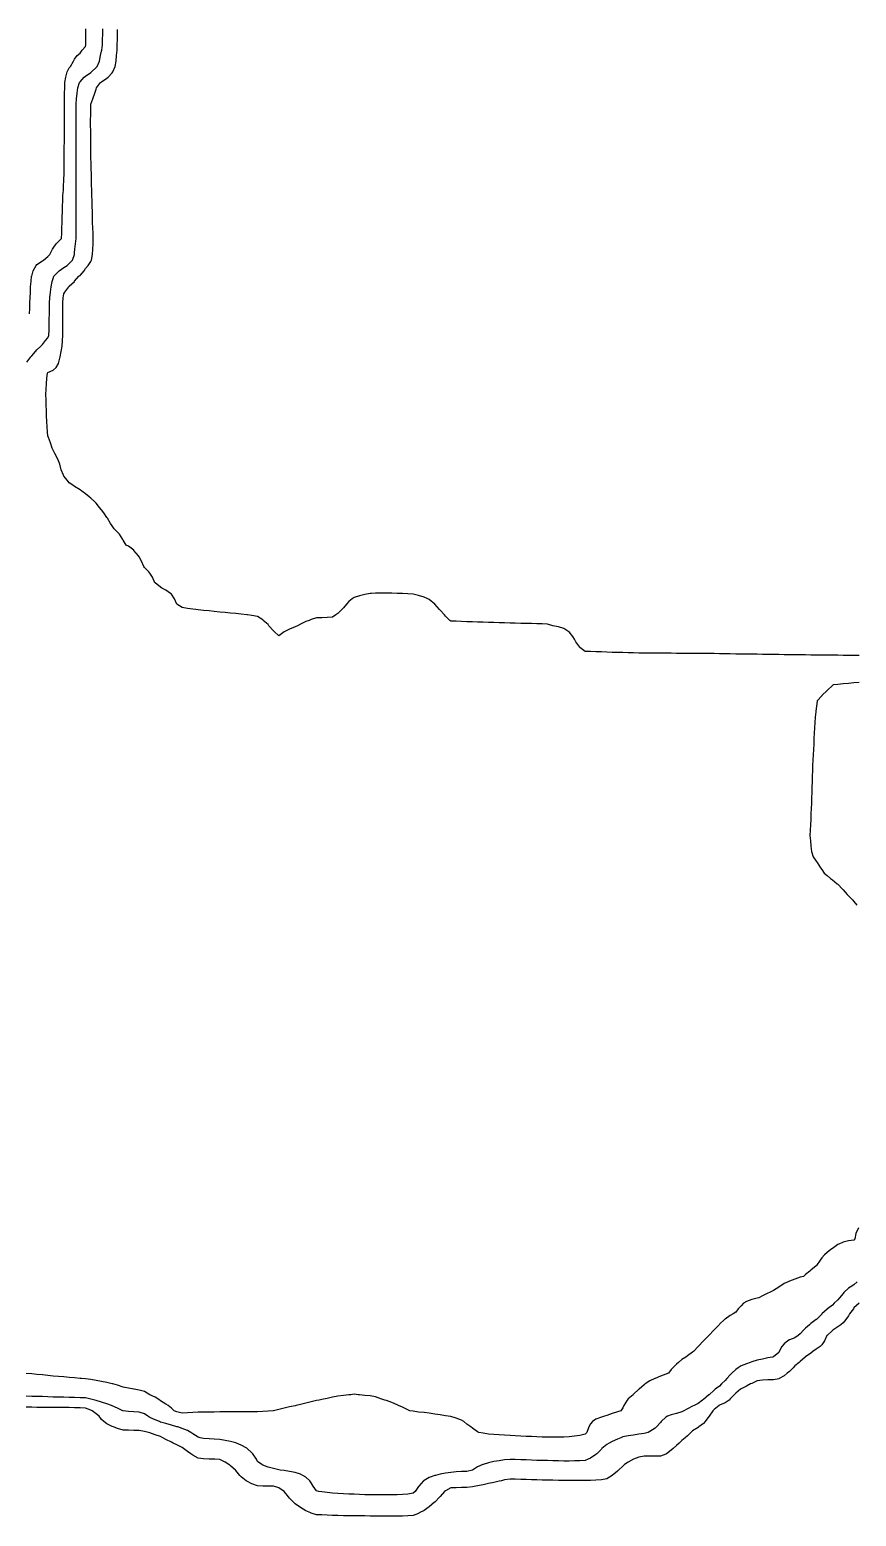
# Model space of a CAD drawing. Header units: inches. Extents: x -13671948.9 to -13671906.2, y 5686257.7 to 5686300.4.
# Drawn here: x -13671942.71 to -13671936.29, y 5686259.39 to 5686270.91 of the extents above; entities that cross this region are included whole.
import ezdxf

# ---------------------------------------------------------------- set-up
doc = ezdxf.new("R2010")
doc.units = ezdxf.units.IN
doc.header["$MEASUREMENT"] = 0

msp = doc.modelspace()

# ---------------------------------------------------------------- linework, layer by layer
for points in [[(-13671942.728, 5686268.337), (-13671942.698, 5686268.379), (-13671942.691, 5686268.386), (-13671942.661, 5686268.42), (-13671942.65, 5686268.432), (-13671942.619, 5686268.462), (-13671942.608, 5686268.474), (-13671942.583, 5686268.504), (-13671942.566, 5686268.527), (-13671942.557, 5686268.545), (-13671942.555, 5686268.587), (-13671942.555, 5686268.629), (-13671942.555, 5686268.67), (-13671942.554, 5686268.712), (-13671942.553, 5686268.754), (-13671942.552, 5686268.796), (-13671942.551, 5686268.837), (-13671942.546, 5686268.879), (-13671942.539, 5686268.921), (-13671942.532, 5686268.962), (-13671942.525, 5686268.987), (-13671942.519, 5686269.004), (-13671942.483, 5686269.041), (-13671942.477, 5686269.046), (-13671942.441, 5686269.07), (-13671942.416, 5686269.087), (-13671942.399, 5686269.101), (-13671942.374, 5686269.129), (-13671942.359, 5686269.171), (-13671942.358, 5686269.184), (-13671942.355, 5686269.213), (-13671942.35, 5686269.254), (-13671942.346, 5686269.296), (-13671942.347, 5686269.338), (-13671942.347, 5686269.379), (-13671942.347, 5686269.421), (-13671942.347, 5686269.463), (-13671942.347, 5686269.504), (-13671942.347, 5686269.546), (-13671942.347, 5686269.588), (-13671942.347, 5686269.629), (-13671942.347, 5686269.671), (-13671942.347, 5686269.713), (-13671942.347, 5686269.755), (-13671942.347, 5686269.796), (-13671942.347, 5686269.838), (-13671942.347, 5686269.88), (-13671942.347, 5686269.921), (-13671942.347, 5686269.963), (-13671942.347, 5686270.005), (-13671942.347, 5686270.046), (-13671942.347, 5686270.088), (-13671942.347, 5686270.13), (-13671942.347, 5686270.172), (-13671942.347, 5686270.213), (-13671942.347, 5686270.255), (-13671942.346, 5686270.297), (-13671942.346, 5686270.338), (-13671942.343, 5686270.38), (-13671942.339, 5686270.422), (-13671942.334, 5686270.463), (-13671942.321, 5686270.505), (-13671942.316, 5686270.512), (-13671942.283, 5686270.547), (-13671942.274, 5686270.554), (-13671942.233, 5686270.584), (-13671942.228, 5686270.589), (-13671942.191, 5686270.621), (-13671942.182, 5686270.63), (-13671942.166, 5686270.672), (-13671942.157, 5686270.714), (-13671942.149, 5686270.748), (-13671942.148, 5686270.755), (-13671942.142, 5686270.797), (-13671942.141, 5686270.839), (-13671942.14, 5686270.88), (-13671942.14, 5686270.922)], [(-13671942.707, 5686268.712), (-13671942.706, 5686268.754), (-13671942.705, 5686268.796), (-13671942.703, 5686268.837), (-13671942.701, 5686268.879), (-13671942.699, 5686268.921), (-13671942.696, 5686268.962), (-13671942.692, 5686269.004), (-13671942.691, 5686269.005), (-13671942.679, 5686269.046), (-13671942.656, 5686269.087), (-13671942.65, 5686269.095), (-13671942.608, 5686269.124), (-13671942.599, 5686269.129), (-13671942.566, 5686269.156), (-13671942.551, 5686269.171), (-13671942.53, 5686269.213), (-13671942.525, 5686269.221), (-13671942.501, 5686269.254), (-13671942.483, 5686269.274), (-13671942.459, 5686269.296), (-13671942.457, 5686269.338), (-13671942.456, 5686269.379), (-13671942.455, 5686269.421), (-13671942.454, 5686269.463), (-13671942.452, 5686269.504), (-13671942.451, 5686269.546), (-13671942.45, 5686269.588), (-13671942.448, 5686269.629), (-13671942.445, 5686269.671), (-13671942.443, 5686269.713), (-13671942.441, 5686269.738), (-13671942.441, 5686269.755), (-13671942.44, 5686269.796), (-13671942.44, 5686269.838), (-13671942.439, 5686269.88), (-13671942.439, 5686269.921), (-13671942.438, 5686269.963), (-13671942.438, 5686270.005), (-13671942.437, 5686270.046), (-13671942.437, 5686270.088), (-13671942.437, 5686270.13), (-13671942.437, 5686270.172), (-13671942.436, 5686270.213), (-13671942.437, 5686270.255), (-13671942.437, 5686270.297), (-13671942.437, 5686270.338), (-13671942.436, 5686270.38), (-13671942.436, 5686270.422), (-13671942.435, 5686270.463), (-13671942.433, 5686270.505), (-13671942.427, 5686270.547), (-13671942.416, 5686270.589), (-13671942.399, 5686270.618), (-13671942.389, 5686270.63), (-13671942.366, 5686270.672), (-13671942.358, 5686270.687), (-13671942.338, 5686270.714), (-13671942.316, 5686270.732), (-13671942.298, 5686270.755), (-13671942.274, 5686270.785), (-13671942.272, 5686270.797), (-13671942.272, 5686270.839), (-13671942.272, 5686270.88), (-13671942.272, 5686270.922)], [(-13671936.27, 5686266.063), (-13671936.312, 5686266.064), (-13671936.353, 5686266.064), (-13671936.395, 5686266.064), (-13671936.437, 5686266.065), (-13671936.479, 5686266.065), (-13671936.52, 5686266.065), (-13671936.562, 5686266.065), (-13671936.604, 5686266.066), (-13671936.645, 5686266.066), (-13671936.687, 5686266.067), (-13671936.729, 5686266.067), (-13671936.77, 5686266.068), (-13671936.812, 5686266.068), (-13671936.854, 5686266.069), (-13671936.895, 5686266.07), (-13671936.937, 5686266.07), (-13671936.979, 5686266.071), (-13671937.021, 5686266.071), (-13671937.062, 5686266.072), (-13671937.104, 5686266.073), (-13671937.146, 5686266.073), (-13671937.187, 5686266.074), (-13671937.229, 5686266.074), (-13671937.271, 5686266.075), (-13671937.312, 5686266.076), (-13671937.354, 5686266.076), (-13671937.396, 5686266.077), (-13671937.438, 5686266.077), (-13671937.479, 5686266.077), (-13671937.521, 5686266.078), (-13671937.563, 5686266.078), (-13671937.604, 5686266.079), (-13671937.646, 5686266.079), (-13671937.688, 5686266.079), (-13671937.729, 5686266.08), (-13671937.771, 5686266.08), (-13671937.813, 5686266.08), (-13671937.855, 5686266.081), (-13671937.896, 5686266.081), (-13671937.938, 5686266.082), (-13671937.98, 5686266.082), (-13671938.021, 5686266.083), (-13671938.063, 5686266.084), (-13671938.105, 5686266.085), (-13671938.112, 5686266.085), (-13671938.146, 5686266.086), (-13671938.188, 5686266.087), (-13671938.23, 5686266.089), (-13671938.271, 5686266.09), (-13671938.313, 5686266.092), (-13671938.355, 5686266.093), (-13671938.397, 5686266.095), (-13671938.438, 5686266.126), (-13671938.439, 5686266.127), (-13671938.47, 5686266.169), (-13671938.48, 5686266.189), (-13671938.493, 5686266.21), (-13671938.522, 5686266.245), (-13671938.531, 5686266.252), (-13671938.563, 5686266.273), (-13671938.605, 5686266.284), (-13671938.647, 5686266.293), (-13671938.649, 5686266.294), (-13671938.688, 5686266.305), (-13671938.73, 5686266.308), (-13671938.772, 5686266.309), (-13671938.814, 5686266.31), (-13671938.855, 5686266.311), (-13671938.897, 5686266.312), (-13671938.939, 5686266.313), (-13671938.98, 5686266.314), (-13671939.022, 5686266.315), (-13671939.064, 5686266.316), (-13671939.105, 5686266.318), (-13671939.147, 5686266.319), (-13671939.189, 5686266.321), (-13671939.231, 5686266.322), (-13671939.272, 5686266.324), (-13671939.314, 5686266.325), (-13671939.356, 5686266.327), (-13671939.397, 5686266.328), (-13671939.439, 5686266.33), (-13671939.446, 5686266.335), (-13671939.481, 5686266.368), (-13671939.489, 5686266.377), (-13671939.522, 5686266.414), (-13671939.527, 5686266.419), (-13671939.563, 5686266.461), (-13671939.564, 5686266.462), (-13671939.606, 5686266.497), (-13671939.617, 5686266.502), (-13671939.647, 5686266.514), (-13671939.689, 5686266.528), (-13671939.731, 5686266.538), (-13671939.773, 5686266.542), (-13671939.814, 5686266.543), (-13671939.842, 5686266.544), (-13671939.856, 5686266.544), (-13671939.898, 5686266.546), (-13671939.939, 5686266.546), (-13671939.981, 5686266.546), (-13671940.023, 5686266.546), (-13671940.054, 5686266.544), (-13671940.064, 5686266.543), (-13671940.106, 5686266.535), (-13671940.148, 5686266.525), (-13671940.19, 5686266.512), (-13671940.205, 5686266.502), (-13671940.231, 5686266.481), (-13671940.248, 5686266.461), (-13671940.273, 5686266.433), (-13671940.286, 5686266.419), (-13671940.315, 5686266.388), (-13671940.331, 5686266.377), (-13671940.356, 5686266.36), (-13671940.398, 5686266.358), (-13671940.44, 5686266.356), (-13671940.481, 5686266.354), (-13671940.523, 5686266.342), (-13671940.539, 5686266.335), (-13671940.565, 5686266.326), (-13671940.606, 5686266.306), (-13671940.628, 5686266.294), (-13671940.648, 5686266.284), (-13671940.69, 5686266.268), (-13671940.723, 5686266.252), (-13671940.732, 5686266.247), (-13671940.773, 5686266.215), (-13671940.813, 5686266.252), (-13671940.815, 5686266.254), (-13671940.85, 5686266.294), (-13671940.857, 5686266.302), (-13671940.895, 5686266.335), (-13671940.898, 5686266.339), (-13671940.94, 5686266.366), (-13671940.982, 5686266.372), (-13671941.017, 5686266.377), (-13671941.023, 5686266.378), (-13671941.065, 5686266.384), (-13671941.107, 5686266.388), (-13671941.149, 5686266.392), (-13671941.19, 5686266.396), (-13671941.232, 5686266.4), (-13671941.274, 5686266.404), (-13671941.315, 5686266.408), (-13671941.357, 5686266.412), (-13671941.399, 5686266.416), (-13671941.418, 5686266.419), (-13671941.44, 5686266.422), (-13671941.482, 5686266.428), (-13671941.524, 5686266.434), (-13671941.566, 5686266.46), (-13671941.566, 5686266.461), (-13671941.583, 5686266.502), (-13671941.607, 5686266.538), (-13671941.613, 5686266.544), (-13671941.649, 5686266.57), (-13671941.681, 5686266.586), (-13671941.691, 5686266.592), (-13671941.732, 5686266.625), (-13671941.736, 5686266.627), (-13671941.754, 5686266.669), (-13671941.774, 5686266.702), (-13671941.781, 5686266.711), (-13671941.816, 5686266.745), (-13671941.82, 5686266.752), (-13671941.838, 5686266.794), (-13671941.857, 5686266.827), (-13671941.862, 5686266.836), (-13671941.898, 5686266.878), (-13671941.899, 5686266.879), (-13671941.941, 5686266.91), (-13671941.958, 5686266.919), (-13671941.982, 5686266.956), (-13671941.985, 5686266.961), (-13671942.01, 5686267.003), (-13671942.024, 5686267.019), (-13671942.05, 5686267.044), (-13671942.066, 5686267.069), (-13671942.079, 5686267.086), (-13671942.103, 5686267.128), (-13671942.108, 5686267.134), (-13671942.13, 5686267.169), (-13671942.149, 5686267.193), (-13671942.164, 5686267.211), (-13671942.191, 5686267.243), (-13671942.2, 5686267.253), (-13671942.233, 5686267.283), (-13671942.246, 5686267.294), (-13671942.274, 5686267.315), (-13671942.302, 5686267.336), (-13671942.316, 5686267.347), (-13671942.358, 5686267.374), (-13671942.364, 5686267.378), (-13671942.399, 5686267.401), (-13671942.413, 5686267.42), (-13671942.441, 5686267.452), (-13671942.444, 5686267.461), (-13671942.461, 5686267.503), (-13671942.473, 5686267.545), (-13671942.483, 5686267.571), (-13671942.489, 5686267.586), (-13671942.511, 5686267.628), (-13671942.525, 5686267.656), (-13671942.532, 5686267.67), (-13671942.546, 5686267.711), (-13671942.561, 5686267.753), (-13671942.566, 5686267.766), (-13671942.569, 5686267.795), (-13671942.571, 5686267.837), (-13671942.574, 5686267.878), (-13671942.576, 5686267.92), (-13671942.577, 5686267.962), (-13671942.578, 5686268.003), (-13671942.579, 5686268.045), (-13671942.58, 5686268.087), (-13671942.578, 5686268.128), (-13671942.576, 5686268.17), (-13671942.574, 5686268.212), (-13671942.569, 5686268.253), (-13671942.566, 5686268.256), (-13671942.525, 5686268.275), (-13671942.502, 5686268.295), (-13671942.483, 5686268.328), (-13671942.48, 5686268.337), (-13671942.469, 5686268.379), (-13671942.461, 5686268.42), (-13671942.455, 5686268.462), (-13671942.452, 5686268.504), (-13671942.449, 5686268.545), (-13671942.45, 5686268.587), (-13671942.45, 5686268.629), (-13671942.45, 5686268.67), (-13671942.45, 5686268.712), (-13671942.449, 5686268.754), (-13671942.448, 5686268.796), (-13671942.447, 5686268.837), (-13671942.441, 5686268.868), (-13671942.434, 5686268.879), (-13671942.403, 5686268.921), (-13671942.399, 5686268.926), (-13671942.36, 5686268.962), (-13671942.358, 5686268.964), (-13671942.325, 5686269.004), (-13671942.316, 5686269.01), (-13671942.283, 5686269.046), (-13671942.274, 5686269.064), (-13671942.252, 5686269.087), (-13671942.233, 5686269.118), (-13671942.227, 5686269.129), (-13671942.219, 5686269.171), (-13671942.217, 5686269.213), (-13671942.215, 5686269.254), (-13671942.214, 5686269.296), (-13671942.215, 5686269.338), (-13671942.216, 5686269.379), (-13671942.218, 5686269.421), (-13671942.219, 5686269.463), (-13671942.22, 5686269.504), (-13671942.222, 5686269.546), (-13671942.223, 5686269.588), (-13671942.224, 5686269.629), (-13671942.225, 5686269.671), (-13671942.226, 5686269.713), (-13671942.227, 5686269.755), (-13671942.228, 5686269.796), (-13671942.229, 5686269.838), (-13671942.23, 5686269.88), (-13671942.231, 5686269.921), (-13671942.231, 5686269.963), (-13671942.232, 5686270.005), (-13671942.232, 5686270.046), (-13671942.233, 5686270.062), (-13671942.233, 5686270.088), (-13671942.233, 5686270.13), (-13671942.234, 5686270.172), (-13671942.234, 5686270.213), (-13671942.233, 5686270.255), (-13671942.233, 5686270.297), (-13671942.233, 5686270.31), (-13671942.232, 5686270.338), (-13671942.217, 5686270.38), (-13671942.202, 5686270.422), (-13671942.191, 5686270.454), (-13671942.188, 5686270.463), (-13671942.158, 5686270.505), (-13671942.149, 5686270.512), (-13671942.108, 5686270.539), (-13671942.097, 5686270.547), (-13671942.066, 5686270.581), (-13671942.061, 5686270.589), (-13671942.042, 5686270.63), (-13671942.036, 5686270.672), (-13671942.033, 5686270.714), (-13671942.029, 5686270.755), (-13671942.027, 5686270.797), (-13671942.026, 5686270.839), (-13671942.025, 5686270.88), (-13671942.024, 5686270.917)], [(-13671936.27, 5686265.854), (-13671936.312, 5686265.85), (-13671936.353, 5686265.846), (-13671936.395, 5686265.842), (-13671936.437, 5686265.838), (-13671936.473, 5686265.835), (-13671936.479, 5686265.83), (-13671936.518, 5686265.793), (-13671936.52, 5686265.791), (-13671936.56, 5686265.752), (-13671936.562, 5686265.749), (-13671936.597, 5686265.71), (-13671936.602, 5686265.668), (-13671936.604, 5686265.655), (-13671936.607, 5686265.627), (-13671936.613, 5686265.585), (-13671936.616, 5686265.543), (-13671936.618, 5686265.502), (-13671936.62, 5686265.46), (-13671936.622, 5686265.418), (-13671936.624, 5686265.376), (-13671936.626, 5686265.335), (-13671936.629, 5686265.293), (-13671936.63, 5686265.251), (-13671936.632, 5686265.21), (-13671936.633, 5686265.168), (-13671936.635, 5686265.126), (-13671936.636, 5686265.085), (-13671936.638, 5686265.043), (-13671936.639, 5686265.001), (-13671936.64, 5686264.959), (-13671936.642, 5686264.918), (-13671936.643, 5686264.876), (-13671936.645, 5686264.834), (-13671936.645, 5686264.83), (-13671936.647, 5686264.793), (-13671936.649, 5686264.751), (-13671936.651, 5686264.709), (-13671936.653, 5686264.668), (-13671936.649, 5686264.626), (-13671936.645, 5686264.586), (-13671936.645, 5686264.584), (-13671936.642, 5686264.543), (-13671936.628, 5686264.501), (-13671936.604, 5686264.468), (-13671936.598, 5686264.459), (-13671936.571, 5686264.417), (-13671936.562, 5686264.404), (-13671936.543, 5686264.376), (-13671936.52, 5686264.356), (-13671936.493, 5686264.334), (-13671936.479, 5686264.324), (-13671936.441, 5686264.292), (-13671936.437, 5686264.289), (-13671936.401, 5686264.251), (-13671936.395, 5686264.245), (-13671936.364, 5686264.209), (-13671936.353, 5686264.198), (-13671936.324, 5686264.167), (-13671936.312, 5686264.155), (-13671936.288, 5686264.126)], [(-13671936.277, 5686261.624), (-13671936.296, 5686261.582), (-13671936.304, 5686261.54), (-13671936.312, 5686261.53), (-13671936.353, 5686261.524), (-13671936.395, 5686261.514), (-13671936.43, 5686261.499), (-13671936.437, 5686261.495), (-13671936.479, 5686261.464), (-13671936.491, 5686261.457), (-13671936.52, 5686261.435), (-13671936.54, 5686261.415), (-13671936.562, 5686261.392), (-13671936.574, 5686261.374), (-13671936.603, 5686261.332), (-13671936.604, 5686261.33), (-13671936.645, 5686261.296), (-13671936.653, 5686261.29), (-13671936.687, 5686261.263), (-13671936.702, 5686261.248), (-13671936.729, 5686261.242), (-13671936.77, 5686261.226), (-13671936.812, 5686261.211), (-13671936.821, 5686261.207), (-13671936.854, 5686261.193), (-13671936.895, 5686261.165), (-13671936.895, 5686261.165), (-13671936.937, 5686261.139), (-13671936.968, 5686261.123), (-13671936.979, 5686261.119), (-13671937.021, 5686261.099), (-13671937.049, 5686261.082), (-13671937.062, 5686261.079), (-13671937.104, 5686261.07), (-13671937.146, 5686261.055), (-13671937.168, 5686261.04), (-13671937.187, 5686261.02), (-13671937.21, 5686260.998), (-13671937.229, 5686260.971), (-13671937.249, 5686260.957), (-13671937.271, 5686260.946), (-13671937.312, 5686260.918), (-13671937.316, 5686260.915), (-13671937.354, 5686260.877), (-13671937.358, 5686260.873), (-13671937.396, 5686260.834), (-13671937.398, 5686260.832), (-13671937.437, 5686260.79), (-13671937.438, 5686260.789), (-13671937.479, 5686260.749), (-13671937.48, 5686260.748), (-13671937.519, 5686260.706), (-13671937.521, 5686260.704), (-13671937.556, 5686260.665), (-13671937.563, 5686260.661), (-13671937.604, 5686260.632), (-13671937.615, 5686260.623), (-13671937.646, 5686260.603), (-13671937.674, 5686260.581), (-13671937.688, 5686260.569), (-13671937.717, 5686260.54), (-13671937.729, 5686260.526), (-13671937.75, 5686260.498), (-13671937.771, 5686260.49), (-13671937.813, 5686260.474), (-13671937.855, 5686260.458), (-13671937.857, 5686260.456), (-13671937.896, 5686260.439), (-13671937.932, 5686260.415), (-13671937.938, 5686260.409), (-13671937.979, 5686260.373), (-13671937.98, 5686260.373), (-13671938.021, 5686260.335), (-13671938.025, 5686260.331), (-13671938.063, 5686260.299), (-13671938.071, 5686260.289), (-13671938.097, 5686260.248), (-13671938.105, 5686260.229), (-13671938.12, 5686260.206), (-13671938.146, 5686260.199), (-13671938.188, 5686260.186), (-13671938.23, 5686260.171), (-13671938.248, 5686260.164), (-13671938.271, 5686260.158), (-13671938.313, 5686260.142), (-13671938.34, 5686260.123), (-13671938.355, 5686260.105), (-13671938.369, 5686260.081), (-13671938.383, 5686260.039)], [(-13671936.286, 5686261.207), (-13671936.312, 5686261.184), (-13671936.341, 5686261.165), (-13671936.353, 5686261.156), (-13671936.389, 5686261.123), (-13671936.395, 5686261.117), (-13671936.425, 5686261.082), (-13671936.437, 5686261.066), (-13671936.464, 5686261.04), (-13671936.479, 5686261.026), (-13671936.516, 5686260.998), (-13671936.52, 5686260.995), (-13671936.562, 5686260.957), (-13671936.562, 5686260.956), (-13671936.603, 5686260.915), (-13671936.604, 5686260.915), (-13671936.645, 5686260.883), (-13671936.657, 5686260.873), (-13671936.687, 5686260.847), (-13671936.703, 5686260.832), (-13671936.729, 5686260.804), (-13671936.745, 5686260.79), (-13671936.77, 5686260.773), (-13671936.812, 5686260.756), (-13671936.825, 5686260.748), (-13671936.854, 5686260.726), (-13671936.87, 5686260.706), (-13671936.892, 5686260.665), (-13671936.895, 5686260.659), (-13671936.937, 5686260.626), (-13671936.944, 5686260.623), (-13671936.979, 5686260.616), (-13671937.021, 5686260.608), (-13671937.062, 5686260.6), (-13671937.104, 5686260.586), (-13671937.117, 5686260.581), (-13671937.146, 5686260.571), (-13671937.187, 5686260.554), (-13671937.21, 5686260.54), (-13671937.229, 5686260.526), (-13671937.258, 5686260.498), (-13671937.271, 5686260.485), (-13671937.298, 5686260.456), (-13671937.312, 5686260.442), (-13671937.339, 5686260.415), (-13671937.354, 5686260.398), (-13671937.388, 5686260.373), (-13671937.396, 5686260.366), (-13671937.434, 5686260.331), (-13671937.438, 5686260.329), (-13671937.479, 5686260.295), (-13671937.486, 5686260.289), (-13671937.521, 5686260.262), (-13671937.551, 5686260.248), (-13671937.563, 5686260.242), (-13671937.604, 5686260.221), (-13671937.632, 5686260.206), (-13671937.646, 5686260.198), (-13671937.688, 5686260.186), (-13671937.729, 5686260.175), (-13671937.759, 5686260.164), (-13671937.771, 5686260.158), (-13671937.807, 5686260.123), (-13671937.813, 5686260.116), (-13671937.843, 5686260.081), (-13671937.855, 5686260.071), (-13671937.896, 5686260.045), (-13671937.909, 5686260.039), (-13671937.938, 5686260.031), (-13671937.98, 5686260.024), (-13671938.021, 5686260.018), (-13671938.063, 5686260.012), (-13671938.105, 5686260.004), (-13671938.121, 5686259.998), (-13671938.146, 5686259.987), (-13671938.188, 5686259.968), (-13671938.211, 5686259.956), (-13671938.23, 5686259.946), (-13671938.267, 5686259.914), (-13671938.271, 5686259.91), (-13671938.307, 5686259.872), (-13671938.313, 5686259.867), (-13671938.355, 5686259.84), (-13671938.373, 5686259.831), (-13671938.397, 5686259.821), (-13671938.438, 5686259.819), (-13671938.48, 5686259.818), (-13671938.522, 5686259.817), (-13671938.563, 5686259.817), (-13671938.605, 5686259.818), (-13671938.647, 5686259.819), (-13671938.688, 5686259.82), (-13671938.73, 5686259.821), (-13671938.772, 5686259.822), (-13671938.814, 5686259.823), (-13671938.855, 5686259.825), (-13671938.897, 5686259.826), (-13671938.939, 5686259.828), (-13671938.98, 5686259.829), (-13671939.022, 5686259.826), (-13671939.064, 5686259.819), (-13671939.105, 5686259.812), (-13671939.147, 5686259.803), (-13671939.189, 5686259.789), (-13671939.19, 5686259.789), (-13671939.231, 5686259.771), (-13671939.272, 5686259.747), (-13671939.272, 5686259.747), (-13671939.314, 5686259.737), (-13671939.356, 5686259.735), (-13671939.397, 5686259.732), (-13671939.439, 5686259.729), (-13671939.481, 5686259.723), (-13671939.522, 5686259.715), (-13671939.558, 5686259.706), (-13671939.564, 5686259.704), (-13671939.606, 5686259.689), (-13671939.647, 5686259.666), (-13671939.651, 5686259.664), (-13671939.688, 5686259.622), (-13671939.689, 5686259.62), (-13671939.716, 5686259.581)], [(-13671936.271, 5686261.04), (-13671936.312, 5686261.006), (-13671936.316, 5686260.998), (-13671936.346, 5686260.957), (-13671936.353, 5686260.944), (-13671936.375, 5686260.915), (-13671936.395, 5686260.889), (-13671936.413, 5686260.873), (-13671936.437, 5686260.858), (-13671936.476, 5686260.832), (-13671936.479, 5686260.83), (-13671936.52, 5686260.79), (-13671936.521, 5686260.79), (-13671936.541, 5686260.748), (-13671936.562, 5686260.718), (-13671936.574, 5686260.706), (-13671936.604, 5686260.685), (-13671936.631, 5686260.665), (-13671936.645, 5686260.653), (-13671936.687, 5686260.624), (-13671936.689, 5686260.623), (-13671936.729, 5686260.589), (-13671936.736, 5686260.581), (-13671936.77, 5686260.554), (-13671936.783, 5686260.54), (-13671936.812, 5686260.511), (-13671936.829, 5686260.498), (-13671936.854, 5686260.478), (-13671936.891, 5686260.456), (-13671936.895, 5686260.454), (-13671936.937, 5686260.447), (-13671936.979, 5686260.446), (-13671937.021, 5686260.444), (-13671937.062, 5686260.44), (-13671937.104, 5686260.419), (-13671937.113, 5686260.415), (-13671937.146, 5686260.398), (-13671937.187, 5686260.377), (-13671937.193, 5686260.373), (-13671937.229, 5686260.343), (-13671937.24, 5686260.331), (-13671937.271, 5686260.298), (-13671937.281, 5686260.289), (-13671937.312, 5686260.269), (-13671937.354, 5686260.251), (-13671937.358, 5686260.248), (-13671937.396, 5686260.216), (-13671937.406, 5686260.206), (-13671937.436, 5686260.164), (-13671937.438, 5686260.162), (-13671937.466, 5686260.123), (-13671937.479, 5686260.109), (-13671937.516, 5686260.081), (-13671937.521, 5686260.077), (-13671937.563, 5686260.05), (-13671937.578, 5686260.039), (-13671937.604, 5686260.013), (-13671937.621, 5686259.998), (-13671937.646, 5686259.976), (-13671937.668, 5686259.956), (-13671937.688, 5686259.937), (-13671937.713, 5686259.914), (-13671937.729, 5686259.9), (-13671937.766, 5686259.872), (-13671937.771, 5686259.87), (-13671937.813, 5686259.855), (-13671937.855, 5686259.855), (-13671937.896, 5686259.855), (-13671937.938, 5686259.855), (-13671937.98, 5686259.847), (-13671938.021, 5686259.831), (-13671938.021, 5686259.831), (-13671938.063, 5686259.809), (-13671938.091, 5686259.789), (-13671938.105, 5686259.778), (-13671938.138, 5686259.747), (-13671938.146, 5686259.739), (-13671938.187, 5686259.706), (-13671938.188, 5686259.705), (-13671938.23, 5686259.68), (-13671938.271, 5686259.67), (-13671938.313, 5686259.668), (-13671938.355, 5686259.667), (-13671938.397, 5686259.666), (-13671938.438, 5686259.666), (-13671938.48, 5686259.666), (-13671938.522, 5686259.666), (-13671938.563, 5686259.666), (-13671938.605, 5686259.667), (-13671938.647, 5686259.668), (-13671938.688, 5686259.668), (-13671938.73, 5686259.669), (-13671938.772, 5686259.67), (-13671938.814, 5686259.672), (-13671938.855, 5686259.673), (-13671938.897, 5686259.674), (-13671938.939, 5686259.676), (-13671938.98, 5686259.677), (-13671939.022, 5686259.67), (-13671939.047, 5686259.664), (-13671939.064, 5686259.66), (-13671939.105, 5686259.651), (-13671939.147, 5686259.643), (-13671939.189, 5686259.633), (-13671939.231, 5686259.625), (-13671939.245, 5686259.622), (-13671939.272, 5686259.617), (-13671939.314, 5686259.612), (-13671939.356, 5686259.611), (-13671939.397, 5686259.609), (-13671939.439, 5686259.608), (-13671939.481, 5686259.586), (-13671939.488, 5686259.581), (-13671939.522, 5686259.541), (-13671939.524, 5686259.539), (-13671939.564, 5686259.499), (-13671939.566, 5686259.497), (-13671939.606, 5686259.463), (-13671939.616, 5686259.456), (-13671939.647, 5686259.434), (-13671939.684, 5686259.414), (-13671939.689, 5686259.411), (-13671939.731, 5686259.395), (-13671939.773, 5686259.391), (-13671939.814, 5686259.39), (-13671939.856, 5686259.389), (-13671939.898, 5686259.389), (-13671939.939, 5686259.389), (-13671939.981, 5686259.389), (-13671940.023, 5686259.39), (-13671940.064, 5686259.39), (-13671940.106, 5686259.391), (-13671940.148, 5686259.391), (-13671940.19, 5686259.392), (-13671940.231, 5686259.392), (-13671940.273, 5686259.393), (-13671940.315, 5686259.394), (-13671940.356, 5686259.395), (-13671940.398, 5686259.397), (-13671940.44, 5686259.399), (-13671940.481, 5686259.401), (-13671940.523, 5686259.413), (-13671940.525, 5686259.414), (-13671940.565, 5686259.432), (-13671940.605, 5686259.456), (-13671940.606, 5686259.456), (-13671940.648, 5686259.486), (-13671940.66, 5686259.497), (-13671940.69, 5686259.529), (-13671940.699, 5686259.539), (-13671940.732, 5686259.58), (-13671940.732, 5686259.581), (-13671940.773, 5686259.61), (-13671940.815, 5686259.621), (-13671940.857, 5686259.622), (-13671940.866, 5686259.622), (-13671940.898, 5686259.623), (-13671940.94, 5686259.625), (-13671940.982, 5686259.64), (-13671941.023, 5686259.662), (-13671941.027, 5686259.664), (-13671941.065, 5686259.695), (-13671941.076, 5686259.706), (-13671941.107, 5686259.744), (-13671941.11, 5686259.747), (-13671941.149, 5686259.78), (-13671941.162, 5686259.789), (-13671941.19, 5686259.807), (-13671941.232, 5686259.828), (-13671941.269, 5686259.831), (-13671941.274, 5686259.831), (-13671941.315, 5686259.832), (-13671941.357, 5686259.833), (-13671941.399, 5686259.84), (-13671941.44, 5686259.862), (-13671941.455, 5686259.872), (-13671941.482, 5686259.891), (-13671941.512, 5686259.914), (-13671941.524, 5686259.922), (-13671941.566, 5686259.943), (-13671941.592, 5686259.956), (-13671941.607, 5686259.963), (-13671941.649, 5686259.985), (-13671941.674, 5686259.998), (-13671941.691, 5686260.006), (-13671941.732, 5686260.019), (-13671941.774, 5686260.035), (-13671941.785, 5686260.039), (-13671941.816, 5686260.047), (-13671941.857, 5686260.053), (-13671941.899, 5686260.054), (-13671941.941, 5686260.055), (-13671941.982, 5686260.057), (-13671942.024, 5686260.069), (-13671942.057, 5686260.081), (-13671942.066, 5686260.085), (-13671942.108, 5686260.106), (-13671942.131, 5686260.123), (-13671942.149, 5686260.139), (-13671942.168, 5686260.164), (-13671942.191, 5686260.182), (-13671942.221, 5686260.206), (-13671942.233, 5686260.211), (-13671942.274, 5686260.227), (-13671942.316, 5686260.23), (-13671942.358, 5686260.23), (-13671942.399, 5686260.231), (-13671942.441, 5686260.231), (-13671942.483, 5686260.231), (-13671942.525, 5686260.232), (-13671942.566, 5686260.232), (-13671942.608, 5686260.233), (-13671942.65, 5686260.233), (-13671942.691, 5686260.234), (-13671942.733, 5686260.234)], [(-13671938.383, 5686260.039), (-13671938.397, 5686260.024), (-13671938.438, 5686260.015), (-13671938.48, 5686260.01), (-13671938.522, 5686260.004), (-13671938.563, 5686260.001), (-13671938.605, 5686260.001), (-13671938.647, 5686260.001), (-13671938.688, 5686260.002), (-13671938.73, 5686260.003), (-13671938.772, 5686260.004), (-13671938.814, 5686260.006), (-13671938.855, 5686260.007), (-13671938.897, 5686260.01), (-13671938.939, 5686260.012), (-13671938.98, 5686260.015), (-13671939.022, 5686260.017), (-13671939.064, 5686260.019), (-13671939.105, 5686260.022), (-13671939.147, 5686260.024), (-13671939.189, 5686260.032), (-13671939.223, 5686260.039), (-13671939.231, 5686260.044), (-13671939.272, 5686260.071), (-13671939.283, 5686260.081), (-13671939.314, 5686260.104), (-13671939.337, 5686260.123), (-13671939.356, 5686260.133), (-13671939.397, 5686260.15), (-13671939.439, 5686260.162), (-13671939.461, 5686260.164), (-13671939.481, 5686260.168), (-13671939.522, 5686260.174), (-13671939.564, 5686260.181), (-13671939.606, 5686260.187), (-13671939.647, 5686260.192), (-13671939.689, 5686260.197), (-13671939.731, 5686260.203), (-13671939.757, 5686260.206), (-13671939.773, 5686260.215), (-13671939.814, 5686260.234), (-13671939.845, 5686260.248), (-13671939.856, 5686260.252), (-13671939.898, 5686260.27), (-13671939.939, 5686260.285), (-13671939.95, 5686260.289), (-13671939.981, 5686260.3), (-13671940.023, 5686260.314), (-13671940.064, 5686260.322), (-13671940.106, 5686260.326), (-13671940.148, 5686260.33), (-13671940.157, 5686260.331), (-13671940.19, 5686260.335), (-13671940.214, 5686260.331), (-13671940.231, 5686260.329), (-13671940.273, 5686260.324), (-13671940.315, 5686260.319), (-13671940.356, 5686260.312), (-13671940.398, 5686260.303), (-13671940.44, 5686260.294), (-13671940.46, 5686260.289), (-13671940.481, 5686260.285), (-13671940.523, 5686260.275), (-13671940.565, 5686260.265), (-13671940.606, 5686260.255), (-13671940.639, 5686260.248), (-13671940.648, 5686260.246), (-13671940.69, 5686260.236), (-13671940.732, 5686260.226), (-13671940.773, 5686260.217), (-13671940.815, 5686260.207), (-13671940.817, 5686260.206), (-13671940.857, 5686260.203), (-13671940.898, 5686260.2), (-13671940.94, 5686260.199), (-13671940.982, 5686260.199), (-13671941.023, 5686260.198), (-13671941.065, 5686260.198), (-13671941.107, 5686260.198), (-13671941.149, 5686260.198), (-13671941.19, 5686260.198), (-13671941.232, 5686260.198), (-13671941.274, 5686260.197), (-13671941.315, 5686260.197), (-13671941.357, 5686260.197), (-13671941.399, 5686260.196), (-13671941.44, 5686260.193), (-13671941.482, 5686260.191), (-13671941.524, 5686260.189), (-13671941.566, 5686260.199), (-13671941.586, 5686260.206), (-13671941.607, 5686260.227), (-13671941.633, 5686260.248), (-13671941.649, 5686260.258), (-13671941.691, 5686260.283), (-13671941.697, 5686260.289), (-13671941.732, 5686260.313), (-13671941.774, 5686260.331), (-13671941.774, 5686260.331), (-13671941.816, 5686260.355), (-13671941.857, 5686260.367), (-13671941.896, 5686260.373), (-13671941.899, 5686260.373), (-13671941.941, 5686260.381), (-13671941.982, 5686260.389), (-13671942.024, 5686260.404), (-13671942.062, 5686260.415), (-13671942.066, 5686260.416), (-13671942.108, 5686260.426), (-13671942.149, 5686260.434), (-13671942.191, 5686260.442), (-13671942.233, 5686260.448), (-13671942.274, 5686260.454), (-13671942.305, 5686260.456), (-13671942.316, 5686260.457), (-13671942.358, 5686260.461), (-13671942.399, 5686260.465), (-13671942.441, 5686260.469), (-13671942.483, 5686260.473), (-13671942.525, 5686260.476), (-13671942.566, 5686260.48), (-13671942.608, 5686260.484), (-13671942.65, 5686260.488), (-13671942.691, 5686260.492), (-13671942.733, 5686260.496)], [(-13671939.716, 5686259.581), (-13671939.731, 5686259.569), (-13671939.773, 5686259.559), (-13671939.814, 5686259.557), (-13671939.856, 5686259.556), (-13671939.898, 5686259.554), (-13671939.939, 5686259.554), (-13671939.981, 5686259.554), (-13671940.023, 5686259.555), (-13671940.064, 5686259.555), (-13671940.106, 5686259.556), (-13671940.148, 5686259.557), (-13671940.19, 5686259.559), (-13671940.231, 5686259.561), (-13671940.273, 5686259.563), (-13671940.315, 5686259.565), (-13671940.356, 5686259.568), (-13671940.398, 5686259.573), (-13671940.44, 5686259.578), (-13671940.464, 5686259.581), (-13671940.481, 5686259.586), (-13671940.508, 5686259.622), (-13671940.523, 5686259.648), (-13671940.534, 5686259.664), (-13671940.565, 5686259.693), (-13671940.587, 5686259.706), (-13671940.606, 5686259.714), (-13671940.648, 5686259.727), (-13671940.69, 5686259.737), (-13671940.732, 5686259.744), (-13671940.763, 5686259.747), (-13671940.773, 5686259.749), (-13671940.815, 5686259.758), (-13671940.857, 5686259.769), (-13671940.898, 5686259.785), (-13671940.906, 5686259.789), (-13671940.94, 5686259.814), (-13671940.948, 5686259.831), (-13671940.974, 5686259.872), (-13671940.982, 5686259.881), (-13671941.02, 5686259.914), (-13671941.023, 5686259.917), (-13671941.065, 5686259.941), (-13671941.103, 5686259.956), (-13671941.107, 5686259.957), (-13671941.149, 5686259.968), (-13671941.19, 5686259.976), (-13671941.232, 5686259.984), (-13671941.274, 5686259.986), (-13671941.315, 5686259.988), (-13671941.357, 5686259.991), (-13671941.385, 5686259.998), (-13671941.399, 5686260.001), (-13671941.44, 5686260.029), (-13671941.456, 5686260.039), (-13671941.482, 5686260.053), (-13671941.524, 5686260.07), (-13671941.558, 5686260.081), (-13671941.566, 5686260.083), (-13671941.607, 5686260.096), (-13671941.649, 5686260.108), (-13671941.691, 5686260.119), (-13671941.7, 5686260.123), (-13671941.732, 5686260.136), (-13671941.774, 5686260.155), (-13671941.79, 5686260.164), (-13671941.816, 5686260.182), (-13671941.857, 5686260.196), (-13671941.899, 5686260.199), (-13671941.941, 5686260.202), (-13671941.982, 5686260.205), (-13671941.984, 5686260.206), (-13671942.024, 5686260.227), (-13671942.066, 5686260.245), (-13671942.073, 5686260.248), (-13671942.108, 5686260.26), (-13671942.149, 5686260.274), (-13671942.191, 5686260.287), (-13671942.201, 5686260.289), (-13671942.233, 5686260.297), (-13671942.274, 5686260.306), (-13671942.316, 5686260.308), (-13671942.358, 5686260.309), (-13671942.399, 5686260.31), (-13671942.441, 5686260.311), (-13671942.483, 5686260.312), (-13671942.525, 5686260.313), (-13671942.566, 5686260.314), (-13671942.608, 5686260.316), (-13671942.65, 5686260.317), (-13671942.691, 5686260.318), (-13671942.733, 5686260.319)]]:
    msp.add_lwpolyline(points)

doc.saveas('drawing.dxf')
